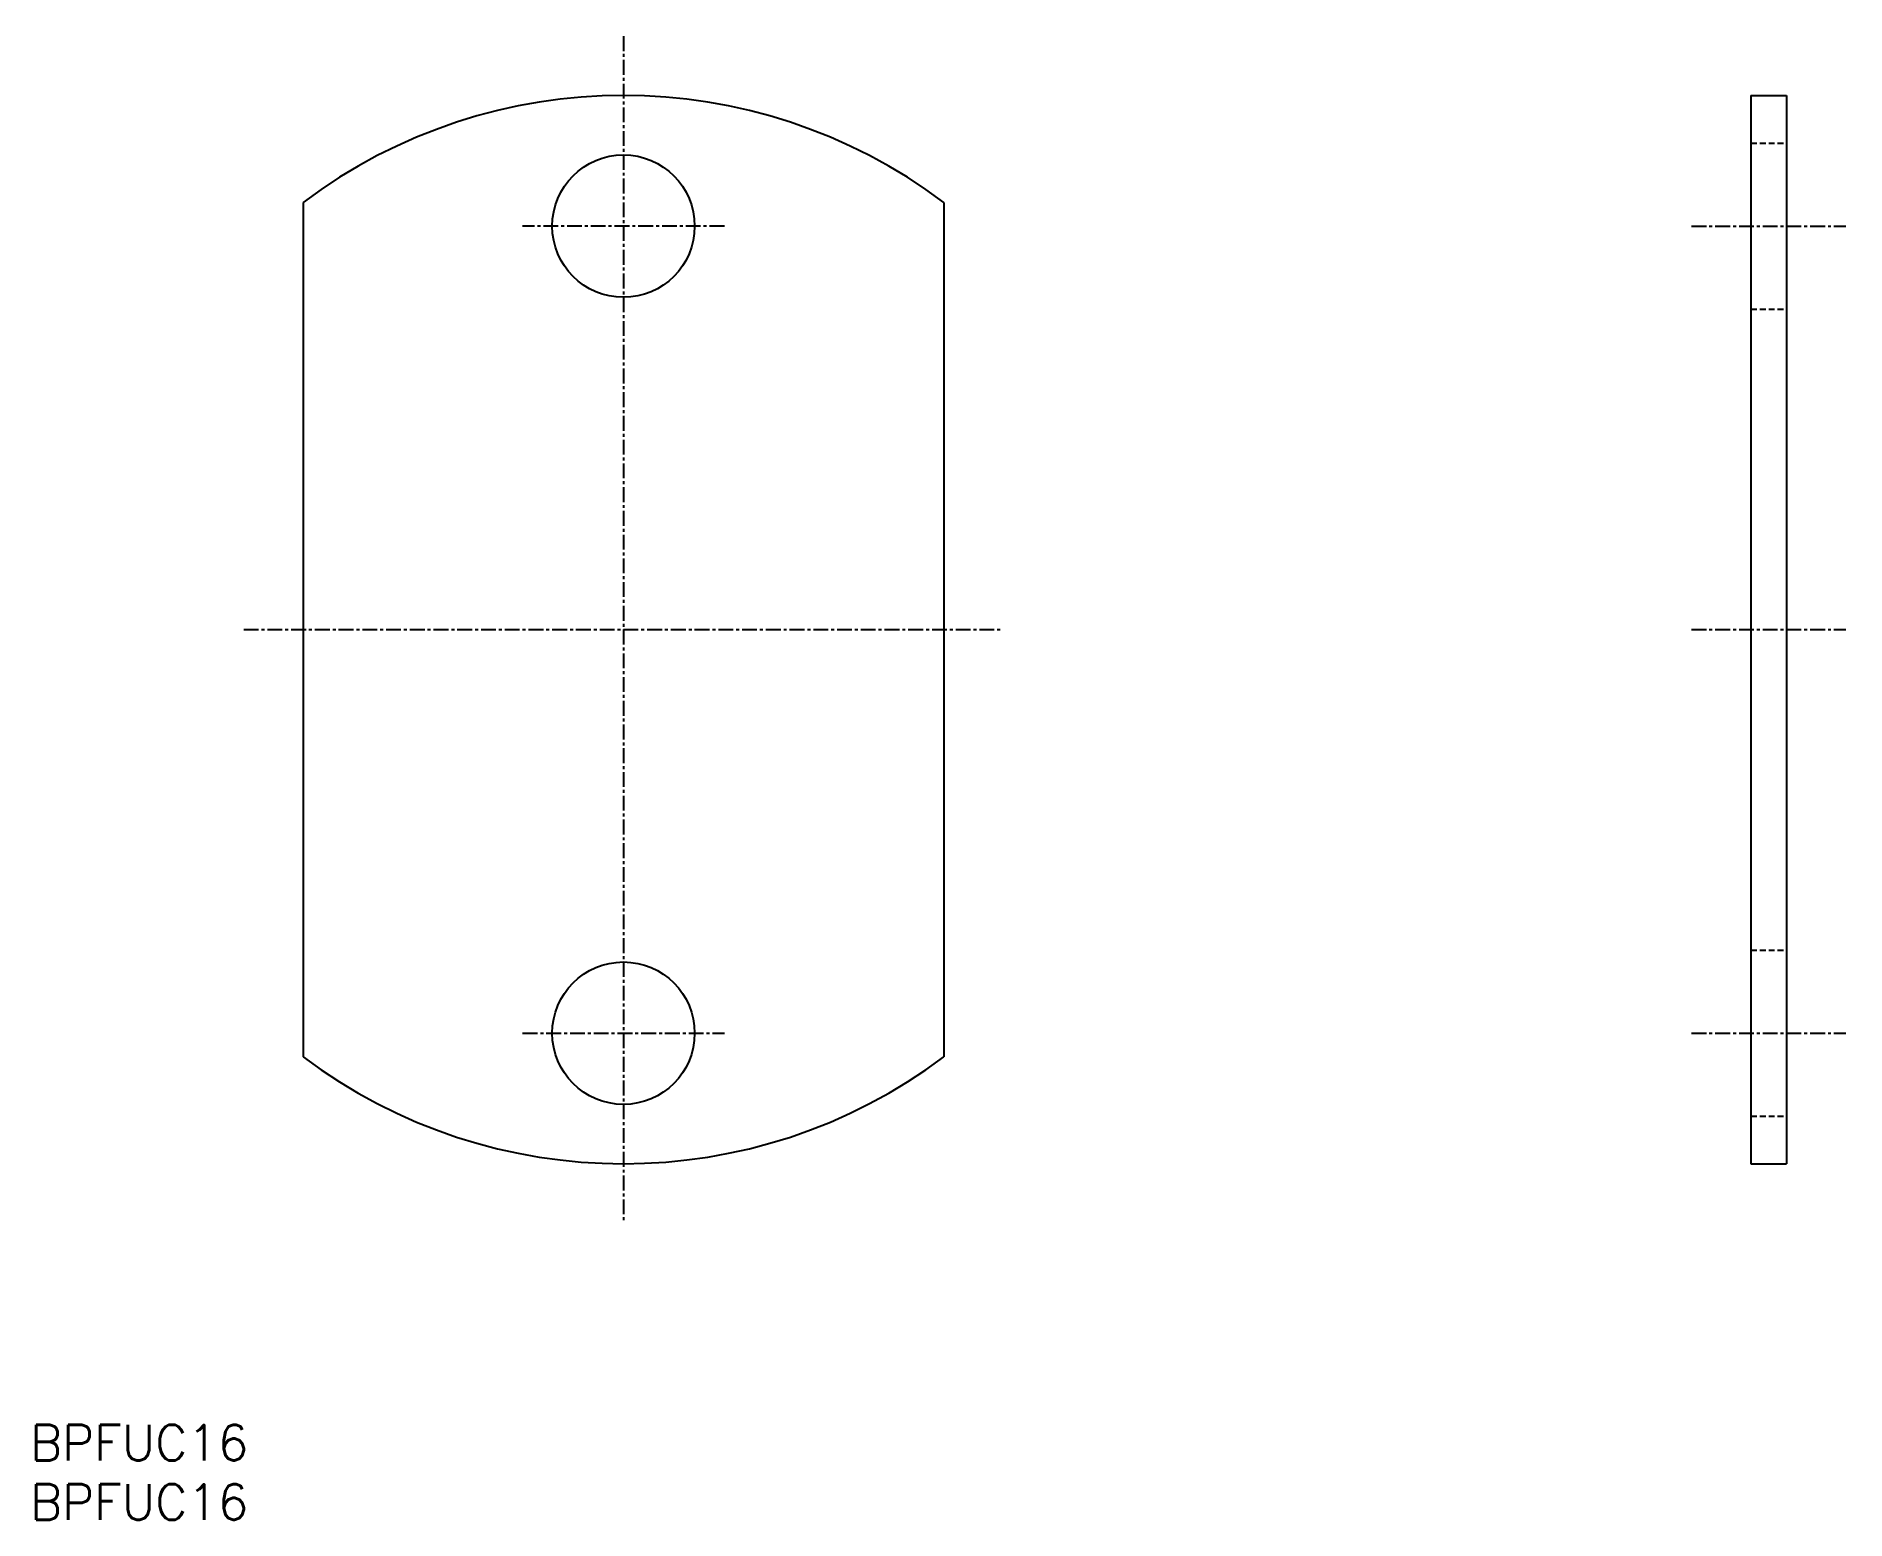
# Model space of a CAD drawing. Extents: x 1 to 153, y 0 to 125.
import ezdxf

# ---------------------------------------------------------------- set-up
doc = ezdxf.new("R2010")
doc.units = 0
doc.linetypes.add('CENTER', pattern=[2, 1.25, -0.25, 0.25, -0.25])
doc.linetypes.add('DASHED', pattern=[0.75, 0.5, -0.25])
doc.layers.get('0').update_dxf_attribs({"linetype": 'CONTINUOUS'})
doc.layers.add('CENTER', color=1, linetype='CENTER')
doc.styles.get("Standard").update_dxf_attribs({"font": 'txt.shx'})

# ---------------------------------------------------------------- blocks, each defined once
blk = doc.blocks.new('*U6')
at = {"color": 7, "linetype": 'CONTINUOUS'}
blk.add_text('BPFUC16', height=3, dxfattribs=at).set_placement((0, 0))
blk = doc.blocks.new('*U7')
at = {"color": 7, "linetype": 'CONTINUOUS'}
blk.add_text('BPFUC16', height=3, dxfattribs=at).set_placement((0, 5))

msp = doc.modelspace()

# ---------------------------------------------------------------- linework, layer by layer
at = {"color": 7, "linetype": 'CONTINUOUS'}
for p, q in [((145, 120), (145, 30)), ((145, 120), (148, 120)), ((148, 120), (148, 30)), ((23, 111), (23, 39)), ((77, 111), (77, 39)), ((145, 30), (148, 30))]:
    msp.add_line(p, q, dxfattribs=at)
at = {"color": 3, "linetype": 'DASHED'}
for p, q in [((145, 116), (148, 116)), ((145, 102), (148, 102)), ((145, 48), (148, 48)), ((145, 34), (148, 34))]:
    msp.add_line(p, q, dxfattribs=at)
at = {"color": 7, "linetype": 'CONTINUOUS'}
for centre in [(50, 109), (50, 41)]:
    msp.add_circle(centre, 6, dxfattribs=at)
for start, end in [(53.1301, 126.8699), (233.1301, 306.8699)]:
    msp.add_arc((50, 75), 45, start, end, dxfattribs=at)
at = {"layer": 'CENTER', "color": 1, "linetype": 'CENTER'}
for p, q in [((50, 125), (50, 25)), ((58.5, 109), (41.5, 109)), ((140, 109), (153, 109)), ((18, 75), (82, 75)), ((140, 75), (153, 75)), ((41.5, 41), (58.5, 41)), ((140, 41), (153, 41))]:
    msp.add_line(p, q, dxfattribs=at)

# ---------------------------------------------------------------- block references
at = {"color": 7, "linetype": 'CONTINUOUS'}
for name in ['*U7', '*U6']:
    msp.add_blockref(name, (0, 0), dxfattribs=at)

doc.saveas('drawing.dxf')
